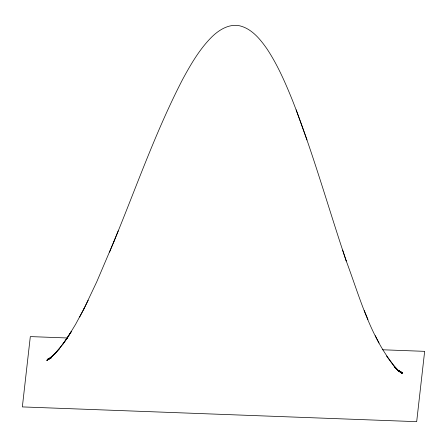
<?xml version="1.0" encoding="UTF-8"?>
<svg xmlns="http://www.w3.org/2000/svg" width="447" height="447" viewBox="0 0 447 447"><rect width="100%" height="100%" fill="white"/><g stroke="black" fill="none" stroke-linecap="round" stroke-linejoin="round"><path stroke-width="0.67" d="M118.231 230.875L113.851 241.665C136.285 187.338 155.623 131.552 182.694 79.264C190.875 64.212 199.608 49.114 211.817 36.928C219.119 29.781 229.216 23.512 239.843 25.837C251.722 28.809 259.942 38.889 266.691 48.455C277.481 64.614 285.253 82.533 292.511 100.491C313.073 153.075 328.254 207.537 346.246 261.014L342.62 250.08M109.537 252.164L113.912 241.52L96.703 281.934L83.919 308.866L88.227 300.222M79.689 317.001L83.98 308.754L75.532 324.455L67.156 338.128L71.336 331.557M71.397 331.478L63.061 343.927L67.273 337.993L58.926 349.286M63.122 343.855L54.875 353.806L59.043 349.096L50.852 357.628L54.936 353.672M54.992 353.627L50.908 357.477L55.048 353.666L46.913 360.472L51.025 357.36L47.03 360.176L51.237 357.611L47.209 359.88L50.813 358.125L47.449 359.282L50.924 358.075M50.818 358.103L47.388 359.489L50.869 358.125M67.782 337.993L30.318 336.591L22.35 406.91L416.682 421.666L424.65 351.348L382.587 349.772M397.333 370.094L398.635 370.585L397.506 370.138M397.338 370.155L402.345 372.563L398.35 370.786L402.222 372.932L398.299 370.697L402.166 373.055L398.249 370.597L402.104 373.156L398.193 370.502L402.049 373.251L398.143 370.418L394.271 366.641L398.143 370.418L401.987 373.346L398.087 370.362L394.22 366.467L398.037 370.345C370.915 339.977 360.187 298.188 346.196 260.841M394.114 366.317L386.526 356.013M375.279 335.652L379.022 343.078M364.255 310.548L367.948 319.493M296.137 109.817L306.983 139.984M51.025 357.36L46.974 360.31L51.081 357.376"/></g></svg>
